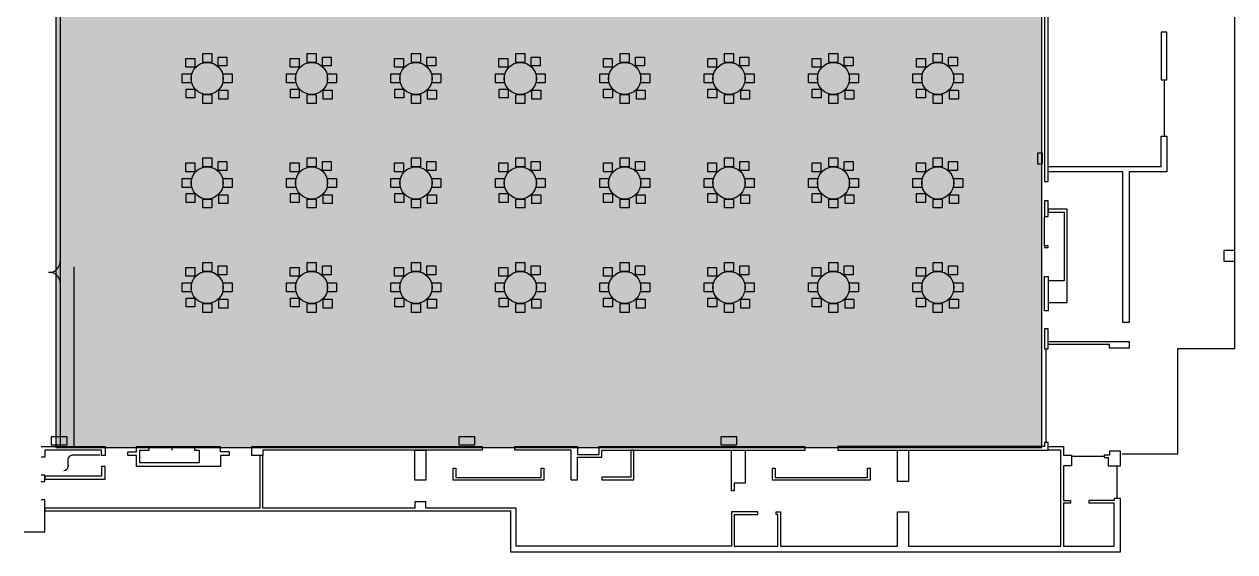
# Model space of a CAD drawing. Header units: feet. Extents: x 304 to 526, y 573 to 801.
# Drawn here: x 303.9 to 526.5, y 572.6 to 669.5 of the extents above; entities that cross this region are included whole.
import ezdxf

# ---------------------------------------------------------------- set-up
doc = ezdxf.new("R2010")
doc.units = ezdxf.units.FT
doc.header["$MEASUREMENT"] = 0
for name, color, linetype in [('background', 7, 'Continuous'), ('Layer 1', 7, 'Continuous'), ('walls', 7, 'Continuous')]:
    doc.layers.add(name, color=color, linetype=linetype)

msp = doc.modelspace()

# ---------------------------------------------------------------- hatches: boundary and pattern name
at = {"layer": 'background', "lineweight": 0, "true_color": 0xe6e6e6, "transparency": 33554687}
h = msp.add_hatch(color=254, dxfattribs=at)
h.dxf.hatch_style = 1
h.paths.add_polyline_path([(491.003, 759.9635), (309.7528, 759.9635), (309.7528, 591.7968), (491.003, 591.7968)])

# ---------------------------------------------------------------- linework, layer by layer
at = {"layer": 'background', "color": 254, "lineweight": 0, "true_color": 0xe6e6e6, "transparency": 33554687}
msp.add_lwpolyline([(491.003, 759.9635), (309.7528, 759.9635), (309.7528, 591.7968), (491.003, 591.7968)], close=True, dxfattribs=at)
at = {"layer": 'background', "color": 254, "lineweight": 25, "true_color": 0xe6e6e6}
msp.add_lwpolyline([(491.003, 759.9635), (309.7528, 759.9635), (309.7528, 591.7968), (491.003, 591.7968)], close=True, dxfattribs=at)
at = {"layer": 'Layer 1', "color": 18, "lineweight": 25, "true_color": 0x000000}
for points in [[(333.6331, 663.2334), (335.2735, 663.2334), (335.2735, 661.593), (333.6331, 661.593)], [(336.7391, 664.1356), (338.3795, 664.1356), (338.3795, 662.4952), (336.7391, 662.4952)], [(339.5462, 663.4798), (341.1866, 663.4798), (341.1866, 661.8394), (339.5462, 661.8394)], [(352.8195, 663.2334), (354.4599, 663.2334), (354.4599, 661.593), (352.8195, 661.593)], [(355.9255, 664.1356), (357.5659, 664.1356), (357.5659, 662.4952), (355.9255, 662.4952)], [(358.7326, 663.4798), (360.373, 663.4798), (360.373, 661.8394), (358.7326, 661.8394)], [(372.0059, 663.2334), (373.6463, 663.2334), (373.6463, 661.593), (372.0059, 661.593)], [(375.1119, 664.1356), (376.7523, 664.1356), (376.7523, 662.4952), (375.1119, 662.4952)], [(377.919, 663.4798), (379.5594, 663.4798), (379.5594, 661.8394), (377.919, 661.8394)], [(391.1923, 663.2334), (392.8327, 663.2334), (392.8327, 661.593), (391.1923, 661.593)], [(394.2983, 664.1356), (395.9387, 664.1356), (395.9387, 662.4952), (394.2983, 662.4952)], [(397.1054, 663.4798), (398.7458, 663.4798), (398.7458, 661.8394), (397.1054, 661.8394)], [(410.3787, 663.2334), (412.0191, 663.2334), (412.0191, 661.593), (410.3787, 661.593)], [(413.4847, 664.1356), (415.1251, 664.1356), (415.1251, 662.4952), (413.4847, 662.4952)], [(416.2918, 663.4798), (417.9322, 663.4798), (417.9322, 661.8394), (416.2918, 661.8394)], [(429.5651, 663.2334), (431.2055, 663.2334), (431.2055, 661.593), (429.5651, 661.593)], [(432.6711, 664.1356), (434.3115, 664.1356), (434.3115, 662.4952), (432.6711, 662.4952)], [(435.4782, 663.4798), (437.1186, 663.4798), (437.1186, 661.8394), (435.4782, 661.8394)], [(448.7515, 663.2334), (450.3919, 663.2334), (450.3919, 661.593), (448.7515, 661.593)], [(451.8575, 664.1356), (453.4979, 664.1356), (453.4979, 662.4952), (451.8575, 662.4952)], [(454.6646, 663.4798), (456.305, 663.4798), (456.305, 661.8394), (454.6646, 661.8394)], [(467.9379, 663.2334), (469.5783, 663.2334), (469.5783, 661.593), (467.9379, 661.593)], [(471.0439, 664.1356), (472.6843, 664.1356), (472.6843, 662.4952), (471.0439, 662.4952)], [(473.851, 663.4798), (475.4914, 663.4798), (475.4914, 661.8394), (473.851, 661.8394)], [(332.9661, 660.3627), (334.6065, 660.3627), (334.6065, 658.7223), (332.9661, 658.7223)], [(340.5121, 660.3627), (342.1525, 660.3627), (342.1525, 658.7223), (340.5121, 658.7223)], [(352.1525, 660.3627), (353.7929, 660.3627), (353.7929, 658.7223), (352.1525, 658.7223)], [(359.6985, 660.3627), (361.3389, 660.3627), (361.3389, 658.7223), (359.6985, 658.7223)], [(371.3389, 660.3627), (372.9793, 660.3627), (372.9793, 658.7223), (371.3389, 658.7223)], [(378.8849, 660.3627), (380.5253, 660.3627), (380.5253, 658.7223), (378.8849, 658.7223)], [(390.5253, 660.3627), (392.1657, 660.3627), (392.1657, 658.7223), (390.5253, 658.7223)], [(398.0713, 660.3627), (399.7117, 660.3627), (399.7117, 658.7223), (398.0713, 658.7223)], [(409.7117, 660.3627), (411.3521, 660.3627), (411.3521, 658.7223), (409.7117, 658.7223)], [(417.2577, 660.3627), (418.8981, 660.3627), (418.8981, 658.7223), (417.2577, 658.7223)], [(428.8981, 660.3627), (430.5385, 660.3627), (430.5385, 658.7223), (428.8981, 658.7223)], [(436.4441, 660.3627), (438.0845, 660.3627), (438.0845, 658.7223), (436.4441, 658.7223)], [(448.0845, 660.3627), (449.7249, 660.3627), (449.7249, 658.7223), (448.0845, 658.7223)], [(455.6305, 660.3627), (457.2709, 660.3627), (457.2709, 658.7223), (455.6305, 658.7223)], [(467.2709, 660.3626), (468.9113, 660.3626), (468.9113, 658.7222), (467.2709, 658.7222)], [(474.8169, 660.3626), (476.4573, 660.3626), (476.4573, 658.7222), (474.8169, 658.7222)], [(333.664, 657.5976), (335.3044, 657.5976), (335.3044, 655.9572), (333.664, 655.9572)], [(336.7391, 656.5897), (338.3795, 656.5897), (338.3795, 654.9493), (336.7391, 654.9493)], [(339.7004, 657.3817), (341.3408, 657.3817), (341.3408, 655.7413), (339.7004, 655.7413)], [(352.8504, 657.5976), (354.4908, 657.5976), (354.4908, 655.9572), (352.8504, 655.9572)], [(355.9255, 656.5897), (357.5659, 656.5897), (357.5659, 654.9493), (355.9255, 654.9493)], [(358.8868, 657.3817), (360.5272, 657.3817), (360.5272, 655.7413), (358.8868, 655.7413)], [(372.0368, 657.5976), (373.6772, 657.5976), (373.6772, 655.9572), (372.0368, 655.9572)], [(375.1119, 656.5897), (376.7523, 656.5897), (376.7523, 654.9493), (375.1119, 654.9493)], [(378.0732, 657.3817), (379.7136, 657.3817), (379.7136, 655.7413), (378.0732, 655.7413)], [(391.2232, 657.5976), (392.8636, 657.5976), (392.8636, 655.9572), (391.2232, 655.9572)], [(394.2983, 656.5897), (395.9387, 656.5897), (395.9387, 654.9493), (394.2983, 654.9493)], [(397.2596, 657.3817), (398.9, 657.3817), (398.9, 655.7413), (397.2596, 655.7413)], [(410.4096, 657.5976), (412.05, 657.5976), (412.05, 655.9572), (410.4096, 655.9572)], [(413.4847, 656.5897), (415.1251, 656.5897), (415.1251, 654.9493), (413.4847, 654.9493)], [(416.446, 657.3817), (418.0864, 657.3817), (418.0864, 655.7413), (416.446, 655.7413)], [(429.596, 657.5976), (431.2364, 657.5976), (431.2364, 655.9572), (429.596, 655.9572)], [(432.6711, 656.5897), (434.3115, 656.5897), (434.3115, 654.9493), (432.6711, 654.9493)], [(435.6324, 657.3817), (437.2728, 657.3817), (437.2728, 655.7413), (435.6324, 655.7413)], [(448.7824, 657.5976), (450.4228, 657.5976), (450.4228, 655.9572), (448.7824, 655.9572)], [(451.8575, 656.5897), (453.4979, 656.5897), (453.4979, 654.9493), (451.8575, 654.9493)], [(454.8188, 657.3817), (456.4592, 657.3817), (456.4592, 655.7413), (454.8188, 655.7413)], [(467.9688, 657.5975), (469.6092, 657.5975), (469.6092, 655.9571), (467.9688, 655.9571)], [(471.0439, 656.5897), (472.6843, 656.5897), (472.6843, 654.9493), (471.0439, 654.9493)], [(474.0052, 657.3817), (475.6456, 657.3817), (475.6456, 655.7413), (474.0052, 655.7413)], [(333.6331, 644.0471), (335.2735, 644.0471), (335.2735, 642.4067), (333.6331, 642.4067)], [(336.7391, 644.9493), (338.3795, 644.9493), (338.3795, 643.3089), (336.7391, 643.3089)], [(339.5462, 644.2935), (341.1866, 644.2935), (341.1866, 642.6531), (339.5462, 642.6531)], [(352.8195, 644.0471), (354.4599, 644.0471), (354.4599, 642.4067), (352.8195, 642.4067)], [(355.9255, 644.9493), (357.5659, 644.9493), (357.5659, 643.3089), (355.9255, 643.3089)], [(358.7326, 644.2935), (360.373, 644.2935), (360.373, 642.6531), (358.7326, 642.6531)], [(372.0059, 644.0471), (373.6463, 644.0471), (373.6463, 642.4067), (372.0059, 642.4067)], [(375.1119, 644.9493), (376.7523, 644.9493), (376.7523, 643.3089), (375.1119, 643.3089)], [(377.919, 644.2935), (379.5594, 644.2935), (379.5594, 642.6531), (377.919, 642.6531)], [(391.1923, 644.0471), (392.8327, 644.0471), (392.8327, 642.4067), (391.1923, 642.4067)], [(394.2983, 644.9493), (395.9387, 644.9493), (395.9387, 643.3089), (394.2983, 643.3089)], [(397.1054, 644.2935), (398.7458, 644.2935), (398.7458, 642.6531), (397.1054, 642.6531)], [(410.3787, 644.0471), (412.0191, 644.0471), (412.0191, 642.4067), (410.3787, 642.4067)], [(413.4847, 644.9493), (415.1251, 644.9493), (415.1251, 643.3089), (413.4847, 643.3089)], [(416.2918, 644.2935), (417.9322, 644.2935), (417.9322, 642.6531), (416.2918, 642.6531)], [(429.5651, 644.0471), (431.2055, 644.0471), (431.2055, 642.4067), (429.5651, 642.4067)], [(432.6711, 644.9493), (434.3115, 644.9493), (434.3115, 643.3089), (432.6711, 643.3089)], [(435.4782, 644.2935), (437.1186, 644.2935), (437.1186, 642.6531), (435.4782, 642.6531)], [(448.7515, 644.0471), (450.3919, 644.0471), (450.3919, 642.4067), (448.7515, 642.4067)], [(451.8575, 644.9493), (453.4979, 644.9493), (453.4979, 643.3089), (451.8575, 643.3089)], [(454.6646, 644.2935), (456.305, 644.2935), (456.305, 642.6531), (454.6646, 642.6531)], [(467.9379, 644.0471), (469.5783, 644.0471), (469.5783, 642.4067), (467.9379, 642.4067)], [(471.0439, 644.9493), (472.6843, 644.9493), (472.6843, 643.3089), (471.0439, 643.3089)], [(473.851, 644.2935), (475.4914, 644.2935), (475.4914, 642.6531), (473.851, 642.6531)], [(332.9661, 641.1764), (334.6065, 641.1764), (334.6065, 639.536), (332.9661, 639.536)], [(340.5121, 641.1764), (342.1525, 641.1764), (342.1525, 639.536), (340.5121, 639.536)], [(352.1525, 641.1764), (353.7929, 641.1764), (353.7929, 639.536), (352.1525, 639.536)], [(359.6985, 641.1764), (361.3389, 641.1764), (361.3389, 639.536), (359.6985, 639.536)], [(371.3389, 641.1764), (372.9793, 641.1764), (372.9793, 639.536), (371.3389, 639.536)], [(378.8849, 641.1764), (380.5253, 641.1764), (380.5253, 639.536), (378.8849, 639.536)], [(390.5253, 641.1764), (392.1657, 641.1764), (392.1657, 639.536), (390.5253, 639.536)], [(398.0713, 641.1764), (399.7117, 641.1764), (399.7117, 639.536), (398.0713, 639.536)], [(409.7117, 641.1764), (411.3521, 641.1764), (411.3521, 639.536), (409.7117, 639.536)], [(417.2577, 641.1764), (418.8981, 641.1764), (418.8981, 639.536), (417.2577, 639.536)], [(428.8981, 641.1764), (430.5385, 641.1764), (430.5385, 639.536), (428.8981, 639.536)], [(436.4441, 641.1764), (438.0845, 641.1764), (438.0845, 639.536), (436.4441, 639.536)], [(448.0845, 641.1764), (449.7249, 641.1764), (449.7249, 639.536), (448.0845, 639.536)], [(455.6305, 641.1764), (457.2709, 641.1764), (457.2709, 639.536), (455.6305, 639.536)], [(467.2709, 641.1763), (468.9113, 641.1763), (468.9113, 639.5359), (467.2709, 639.5359)], [(474.8169, 641.1763), (476.4573, 641.1763), (476.4573, 639.5359), (474.8169, 639.5359)], [(333.664, 638.4113), (335.3044, 638.4113), (335.3044, 636.7709), (333.664, 636.7709)], [(336.7391, 637.4034), (338.3795, 637.4034), (338.3795, 635.763), (336.7391, 635.763)], [(339.7004, 638.1954), (341.3408, 638.1954), (341.3408, 636.555), (339.7004, 636.555)], [(352.8504, 638.4113), (354.4908, 638.4113), (354.4908, 636.7709), (352.8504, 636.7709)], [(355.9255, 637.4034), (357.5659, 637.4034), (357.5659, 635.763), (355.9255, 635.763)], [(358.8868, 638.1954), (360.5272, 638.1954), (360.5272, 636.555), (358.8868, 636.555)], [(372.0368, 638.4113), (373.6772, 638.4113), (373.6772, 636.7709), (372.0368, 636.7709)], [(375.1119, 637.4034), (376.7523, 637.4034), (376.7523, 635.763), (375.1119, 635.763)], [(378.0732, 638.1954), (379.7136, 638.1954), (379.7136, 636.555), (378.0732, 636.555)], [(391.2232, 638.4113), (392.8636, 638.4113), (392.8636, 636.7709), (391.2232, 636.7709)], [(394.2983, 637.4034), (395.9387, 637.4034), (395.9387, 635.763), (394.2983, 635.763)], [(397.2596, 638.1954), (398.9, 638.1954), (398.9, 636.555), (397.2596, 636.555)], [(410.4096, 638.4113), (412.05, 638.4113), (412.05, 636.7709), (410.4096, 636.7709)], [(413.4847, 637.4034), (415.1251, 637.4034), (415.1251, 635.763), (413.4847, 635.763)], [(416.446, 638.1954), (418.0864, 638.1954), (418.0864, 636.555), (416.446, 636.555)], [(429.596, 638.4113), (431.2364, 638.4113), (431.2364, 636.7709), (429.596, 636.7709)], [(432.6711, 637.4034), (434.3115, 637.4034), (434.3115, 635.763), (432.6711, 635.763)], [(435.6324, 638.1954), (437.2728, 638.1954), (437.2728, 636.555), (435.6324, 636.555)], [(448.7824, 638.4113), (450.4228, 638.4113), (450.4228, 636.7709), (448.7824, 636.7709)], [(451.8575, 637.4034), (453.4979, 637.4034), (453.4979, 635.763), (451.8575, 635.763)], [(454.8188, 638.1954), (456.4592, 638.1954), (456.4592, 636.555), (454.8188, 636.555)], [(467.9688, 638.4112), (469.6092, 638.4112), (469.6092, 636.7708), (467.9688, 636.7708)], [(471.0439, 637.4034), (472.6843, 637.4034), (472.6843, 635.763), (471.0439, 635.763)], [(474.0052, 638.1954), (475.6456, 638.1954), (475.6456, 636.555), (474.0052, 636.555)], [(336.7391, 625.763), (338.3795, 625.763), (338.3795, 624.1226), (336.7391, 624.1226)], [(355.9255, 625.763), (357.5659, 625.763), (357.5659, 624.1226), (355.9255, 624.1226)], [(375.1119, 625.763), (376.7523, 625.763), (376.7523, 624.1226), (375.1119, 624.1226)], [(394.2983, 625.763), (395.9387, 625.763), (395.9387, 624.1226), (394.2983, 624.1226)], [(413.4847, 625.763), (415.1251, 625.763), (415.1251, 624.1226), (413.4847, 624.1226)], [(432.6711, 625.763), (434.3115, 625.763), (434.3115, 624.1226), (432.6711, 624.1226)], [(451.8575, 625.763), (453.4979, 625.763), (453.4979, 624.1226), (451.8575, 624.1226)], [(471.0439, 625.763), (472.6843, 625.763), (472.6843, 624.1226), (471.0439, 624.1226)], [(333.6331, 624.8608), (335.2735, 624.8608), (335.2735, 623.2204), (333.6331, 623.2204)], [(339.5462, 625.1072), (341.1866, 625.1072), (341.1866, 623.4668), (339.5462, 623.4668)], [(352.8195, 624.8608), (354.4599, 624.8608), (354.4599, 623.2204), (352.8195, 623.2204)], [(358.7326, 625.1072), (360.373, 625.1072), (360.373, 623.4668), (358.7326, 623.4668)], [(372.0059, 624.8608), (373.6463, 624.8608), (373.6463, 623.2204), (372.0059, 623.2204)], [(377.919, 625.1072), (379.5594, 625.1072), (379.5594, 623.4668), (377.919, 623.4668)], [(391.1923, 624.8608), (392.8327, 624.8608), (392.8327, 623.2204), (391.1923, 623.2204)], [(397.1054, 625.1072), (398.7458, 625.1072), (398.7458, 623.4668), (397.1054, 623.4668)], [(410.3787, 624.8608), (412.0191, 624.8608), (412.0191, 623.2204), (410.3787, 623.2204)], [(416.2918, 625.1072), (417.9322, 625.1072), (417.9322, 623.4668), (416.2918, 623.4668)], [(429.5651, 624.8608), (431.2055, 624.8608), (431.2055, 623.2204), (429.5651, 623.2204)], [(435.4782, 625.1072), (437.1186, 625.1072), (437.1186, 623.4668), (435.4782, 623.4668)], [(448.7515, 624.8608), (450.3919, 624.8608), (450.3919, 623.2204), (448.7515, 623.2204)], [(454.6646, 625.1072), (456.305, 625.1072), (456.305, 623.4668), (454.6646, 623.4668)], [(467.9379, 624.8608), (469.5783, 624.8608), (469.5783, 623.2204), (467.9379, 623.2204)], [(473.851, 625.1072), (475.4914, 625.1072), (475.4914, 623.4668), (473.851, 623.4668)], [(332.9661, 621.9901), (334.6065, 621.9901), (334.6065, 620.3497), (332.9661, 620.3497)], [(340.5121, 621.9901), (342.1525, 621.9901), (342.1525, 620.3497), (340.5121, 620.3497)], [(352.1525, 621.9901), (353.7929, 621.9901), (353.7929, 620.3497), (352.1525, 620.3497)], [(359.6985, 621.9901), (361.3389, 621.9901), (361.3389, 620.3497), (359.6985, 620.3497)], [(371.3389, 621.9901), (372.9793, 621.9901), (372.9793, 620.3497), (371.3389, 620.3497)], [(378.8849, 621.9901), (380.5253, 621.9901), (380.5253, 620.3497), (378.8849, 620.3497)], [(390.5253, 621.9901), (392.1657, 621.9901), (392.1657, 620.3497), (390.5253, 620.3497)], [(398.0713, 621.9901), (399.7117, 621.9901), (399.7117, 620.3497), (398.0713, 620.3497)], [(409.7117, 621.9901), (411.3521, 621.9901), (411.3521, 620.3497), (409.7117, 620.3497)], [(417.2577, 621.9901), (418.8981, 621.9901), (418.8981, 620.3497), (417.2577, 620.3497)], [(428.8981, 621.9901), (430.5385, 621.9901), (430.5385, 620.3497), (428.8981, 620.3497)], [(436.4441, 621.9901), (438.0845, 621.9901), (438.0845, 620.3497), (436.4441, 620.3497)], [(448.0845, 621.9901), (449.7249, 621.9901), (449.7249, 620.3497), (448.0845, 620.3497)], [(455.6305, 621.9901), (457.2709, 621.9901), (457.2709, 620.3497), (455.6305, 620.3497)], [(467.2709, 621.99), (468.9113, 621.99), (468.9113, 620.3496), (467.2709, 620.3496)], [(474.8169, 621.99), (476.4573, 621.99), (476.4573, 620.3496), (474.8169, 620.3496)], [(333.664, 619.225), (335.3044, 619.225), (335.3044, 617.5846), (333.664, 617.5846)], [(339.7004, 619.0091), (341.3408, 619.0091), (341.3408, 617.3687), (339.7004, 617.3687)], [(352.8504, 619.225), (354.4908, 619.225), (354.4908, 617.5846), (352.8504, 617.5846)], [(358.8868, 619.0091), (360.5272, 619.0091), (360.5272, 617.3687), (358.8868, 617.3687)], [(372.0368, 619.225), (373.6772, 619.225), (373.6772, 617.5846), (372.0368, 617.5846)], [(378.0732, 619.0091), (379.7136, 619.0091), (379.7136, 617.3687), (378.0732, 617.3687)], [(391.2232, 619.225), (392.8636, 619.225), (392.8636, 617.5846), (391.2232, 617.5846)], [(397.2596, 619.0091), (398.9, 619.0091), (398.9, 617.3687), (397.2596, 617.3687)], [(410.4096, 619.225), (412.05, 619.225), (412.05, 617.5846), (410.4096, 617.5846)], [(416.446, 619.0091), (418.0864, 619.0091), (418.0864, 617.3687), (416.446, 617.3687)], [(429.596, 619.225), (431.2364, 619.225), (431.2364, 617.5846), (429.596, 617.5846)], [(435.6324, 619.0091), (437.2728, 619.0091), (437.2728, 617.3687), (435.6324, 617.3687)], [(448.7824, 619.225), (450.4228, 619.225), (450.4228, 617.5846), (448.7824, 617.5846)], [(454.8188, 619.0091), (456.4592, 619.0091), (456.4592, 617.3687), (454.8188, 617.3687)], [(467.9688, 619.2249), (469.6092, 619.2249), (469.6092, 617.5845), (467.9688, 617.5845)], [(474.0052, 619.0091), (475.6456, 619.0091), (475.6456, 617.3687), (474.0052, 617.3687)], [(336.7391, 618.2171), (338.3795, 618.2171), (338.3795, 616.5767), (336.7391, 616.5767)], [(355.9255, 618.2171), (357.5659, 618.2171), (357.5659, 616.5767), (355.9255, 616.5767)], [(375.1119, 618.2171), (376.7523, 618.2171), (376.7523, 616.5767), (375.1119, 616.5767)], [(394.2983, 618.2171), (395.9387, 618.2171), (395.9387, 616.5767), (394.2983, 616.5767)], [(413.4847, 618.2171), (415.1251, 618.2171), (415.1251, 616.5767), (413.4847, 616.5767)], [(432.6711, 618.2171), (434.3115, 618.2171), (434.3115, 616.5767), (432.6711, 616.5767)], [(451.8575, 618.2171), (453.4979, 618.2171), (453.4979, 616.5767), (451.8575, 616.5767)], [(471.0439, 618.2171), (472.6843, 618.2171), (472.6843, 616.5767), (471.0439, 616.5767)]]:
    msp.add_lwpolyline(points, close=True, dxfattribs=at)
for centre in [(337.5593, 659.5424), (356.7457, 659.5424), (375.9321, 659.5424), (395.1185, 659.5424), (414.3049, 659.5424), (433.4913, 659.5424), (452.6777, 659.5424), (471.8641, 659.5424), (337.5593, 640.3561), (356.7457, 640.3561), (375.9321, 640.3561), (395.1185, 640.3561), (414.3049, 640.3561), (433.4913, 640.3561), (452.6777, 640.3561), (471.8641, 640.3561), (337.5593, 621.1698), (356.7457, 621.1698), (375.9321, 621.1698), (395.1185, 621.1698), (414.3049, 621.1698), (433.4913, 621.1698), (452.6777, 621.1698), (471.8641, 621.1698)]:
    msp.add_ellipse(centre, major_axis=(2.9528, 0), ratio=1, dxfattribs=at)
at = {"layer": 'walls', "color": 18, "lineweight": 25, "true_color": 0x000000}
for points in [[(310.5405, 760.8808), (310.5405, 591.9668)], [(505.7856, 590.6045), (515.9623, 590.6045), (515.9623, 609.9672), (526.4623, 609.9672), (526.4623, 715.9616), (526.4623, 717.9616), (524.4623, 717.9616), (524.4623, 715.9616), (526.4623, 715.9616), (526.4623, 736.9641)], [(492.9175, 690.6798), (492.9175, 688.9372), (492.9175, 687.8808), (491.4573, 687.8808), (491.4573, 640.6308), (492.124, 640.6308), (492.124, 671.644), (513.2907, 671.644), (513.2907, 671.1333), (513.9573, 671.1333), (513.9573, 673.9637)], [(513.4573, 659.2979), (513.4573, 648.9646)], [(491.4573, 628.8392), (491.4573, 634.1725)], [(313.0079, 624.9641), (313.0079, 591.9641)], [(491.7906, 592.7141), (491.7906, 609.8808)], [(503.4625, 610.6724), (492.124, 610.6724), (492.124, 611.2141), (507.0485, 611.2141), (507.0485, 610.0474), (505.8818, 610.0474), (503.4537, 610.0474), (503.4537, 610.6724)], [(307.0248, 591.9641), (318.7748, 591.9641), (318.7748, 590.2948), (318.1081, 590.2948), (318.1081, 591.2974), (307.6915, 591.2974), (307.6915, 590.0091), (307.0248, 590.0091)], [(345.754, 591.9641), (388.1056, 591.9641), (388.1056, 591.2974), (347.754, 591.2974), (347.754, 590.2974), (347.254, 590.2974), (347.254, 580.667), (307.6915, 580.667), (307.6915, 580.167), (393.3373, 580.167), (393.3373, 572.637), (505.4523, 572.637), (505.4523, 582.3967), (504.2856, 582.3967), (504.2856, 582.0585), (499.6055, 582.0585), (499.6055, 581.5585)], [(317.7968, 590.3489), (312.6952, 590.3489)], [(341.5873, 590.9641), (341.5873, 590.2974), (340.004, 590.2974), (340.004, 588.3183), (324.53, 588.3183), (324.53, 590.2974), (322.9415, 590.2974), (322.9415, 590.9641), (324.53, 590.9641), (324.53, 591.9641), (326.8634, 591.9641)], [(331.0301, 591.9641), (331.0301, 591.2974)], [(335.1967, 591.9641), (340.004, 591.9641)], [(340.004, 590.9641), (340.004, 591.9641)], [(341.5873, 590.9641), (340.004, 590.9641)], [(434.4573, 579.4954), (438.7907, 579.4954), (438.7907, 579.9954), (433.9573, 579.9954), (433.9573, 573.637), (394.3373, 573.637), (394.3373, 580.667), (377.754, 580.667), (377.754, 581.8183), (375.754, 581.8183), (375.754, 580.667), (347.754, 580.667), (347.754, 590.2974), (345.754, 590.2974), (345.754, 591.9621)], [(404.4574, 585.824), (404.4574, 591.2974), (394.1057, 591.2974), (394.1057, 591.9641), (405.6057, 591.9641), (405.6057, 590.4808), (409.6057, 590.4808), (409.6057, 591.9641), (415.9574, 591.9641), (433.9574, 591.9641), (447.4574, 591.9641)], [(404.4573, 585.824), (405.6056, 585.824), (405.6056, 589.9808), (410.1056, 589.9808), (410.1056, 591.2974), (447.4573, 591.2974), (447.4573, 591.9641)], [(434.4573, 579.4953), (434.4573, 573.637), (442.4573, 573.637), (442.4573, 579.4953), (442.124, 579.4953), (442.124, 579.9954), (442.9573, 579.9954), (442.9573, 573.637), (464.4573, 573.637), (464.4573, 579.9537), (466.4573, 579.9537), (466.4573, 573.637), (494.4573, 573.637), (494.4573, 591.2974), (492.1239, 591.2974), (492.1239, 591.9641), (494.9573, 591.9641), (494.9573, 590.3753), (496.4197, 590.3753)], [(496.4234, 590.3753), (496.4234, 588.3967), (494.9573, 588.3967), (494.9573, 582.0585), (496.2722, 582.0585), (496.2722, 581.5585), (494.9573, 581.5585), (494.9573, 573.637), (504.2856, 573.637), (504.2856, 581.5585), (499.6055, 581.5585)], [(502.4235, 590.1566), (496.4235, 590.1566)], [(505.4522, 588.3967), (505.4522, 591.1045), (503.4501, 591.1045), (503.4501, 590.3753), (502.4234, 590.3753), (502.4234, 589.9378), (503.1993, 589.9378), (503.1993, 588.3967), (505.4493, 588.3967)], [(311.9697, 588.3023), (311.9697, 589.7025)], [(311.9697, 588.4685), (311.9697, 588.3419)], [(504.8689, 582.3967), (504.8689, 588.3967)], [(307.0248, 585.5159), (307.6915, 585.5159), (307.6915, 586.6758), (307.0248, 586.6758)], [(303.9142, 576.2816), (307.6915, 576.2816), (307.6915, 582.1826), (307.0248, 582.1826)]]:
    msp.add_lwpolyline(points, dxfattribs=at)
for points in [[(512.9573, 659.298), (513.9573, 659.298), (513.9573, 668.0291), (512.9573, 668.0291)], [(512.9573, 643.3808), (512.9573, 648.9646), (513.9573, 648.9646), (513.9573, 642.3808), (507.0485, 642.3808), (507.0485, 614.7142), (505.8818, 614.7142), (505.8818, 642.3808), (492.124, 642.3808), (492.124, 643.3808), (506.8818, 643.3808)], [(491.122, 645.7968), (490.1637, 645.7968), (490.1637, 643.8385), (491.122, 643.8385)], [(492.124, 637.0475), (491.4573, 637.0475), (491.4573, 634.1725), (492.124, 634.1725)], [(495.0889, 622.36), (492.124, 622.36), (492.124, 618.3808), (495.6305, 618.3808), (495.6305, 635.5475), (492.124, 635.5475), (492.124, 635.0058), (495.0889, 635.0058)], [(491.4573, 628.5266), (492.124, 628.5266), (492.124, 628.8391), (491.4573, 628.8391)], [(526.4624, 627.9644), (524.4624, 627.9644), (524.4624, 625.9644), (526.4624, 625.9644)], [(491.4573, 623.1933), (492.124, 623.1933), (492.124, 616.8808), (491.4573, 616.8808)], [(492.124, 613.5475), (491.4573, 613.5475), (491.4573, 609.8808), (492.124, 609.8808)], [(311.8149, 592.2865), (311.8149, 593.724), (308.8774, 593.724), (308.8774, 592.2865)], [(386.7773, 592.2865), (386.7773, 593.724), (383.8398, 593.724), (383.8398, 592.2865)], [(434.9405, 592.2865), (434.9405, 593.724), (432.003, 593.724), (432.003, 592.2865)], [(453.4573, 591.9641), (453.4573, 591.2974), (492.124, 591.2974), (492.124, 592.7141), (491.4573, 592.7141), (491.4573, 591.9641), (466.4573, 591.9641), (453.4573, 591.9641)], [(326.8634, 591.2974), (326.8634, 591.9641), (335.1967, 591.9641), (335.1967, 591.2974), (336.0625, 591.2974), (336.0625, 588.9849), (325.1967, 588.9849), (325.1967, 591.2974)], [(377.754, 591.2975), (377.754, 585.7975), (375.754, 585.7975), (375.754, 591.2975)], [(415.9573, 585.8241), (415.9573, 591.2975), (415.4573, 591.2975), (415.4573, 586.3241), (410.124, 586.3241), (410.124, 585.8241), (415.4573, 585.8241)], [(433.9573, 583.8288), (433.9573, 591.2975), (436.4573, 591.2975), (436.4573, 585.2142), (434.4573, 585.2142), (434.4573, 583.8288)], [(466.4573, 591.2975), (466.4573, 585.5108), (464.4573, 585.5108), (464.4573, 591.2975)], [(318.7748, 588.3183), (318.1082, 588.3183), (318.1082, 586.5061), (307.6915, 586.5061), (307.6915, 585.9644), (318.7748, 585.9644), (318.7748, 588.3183)], [(399.4573, 585.7974), (382.754, 585.7974), (382.754, 587.9641), (383.254, 587.9641), (383.254, 586.2974), (398.9573, 586.2974), (398.9573, 587.9641), (399.4573, 587.9641)], [(441.9573, 586.2974), (458.9573, 586.2974), (458.9573, 587.9641), (459.4573, 587.9641), (459.4573, 585.7974), (441.4573, 585.7974), (441.4573, 587.9641), (441.9573, 587.9641)]]:
    msp.add_lwpolyline(points, close=True, dxfattribs=at)
for centre, radius, start, end in [((308.5439, 625.936), 2, -90, 3.37), ((308.5463, 621.9431), 2, 1.47103, 94.84103), ((312.7075, 589.5874), 0.75, 90, 180), ((311.2197, 588.3023), 0.75, -90, 0)]:
    msp.add_arc(centre, radius, start, end, dxfattribs=at)

doc.saveas('drawing.dxf')
